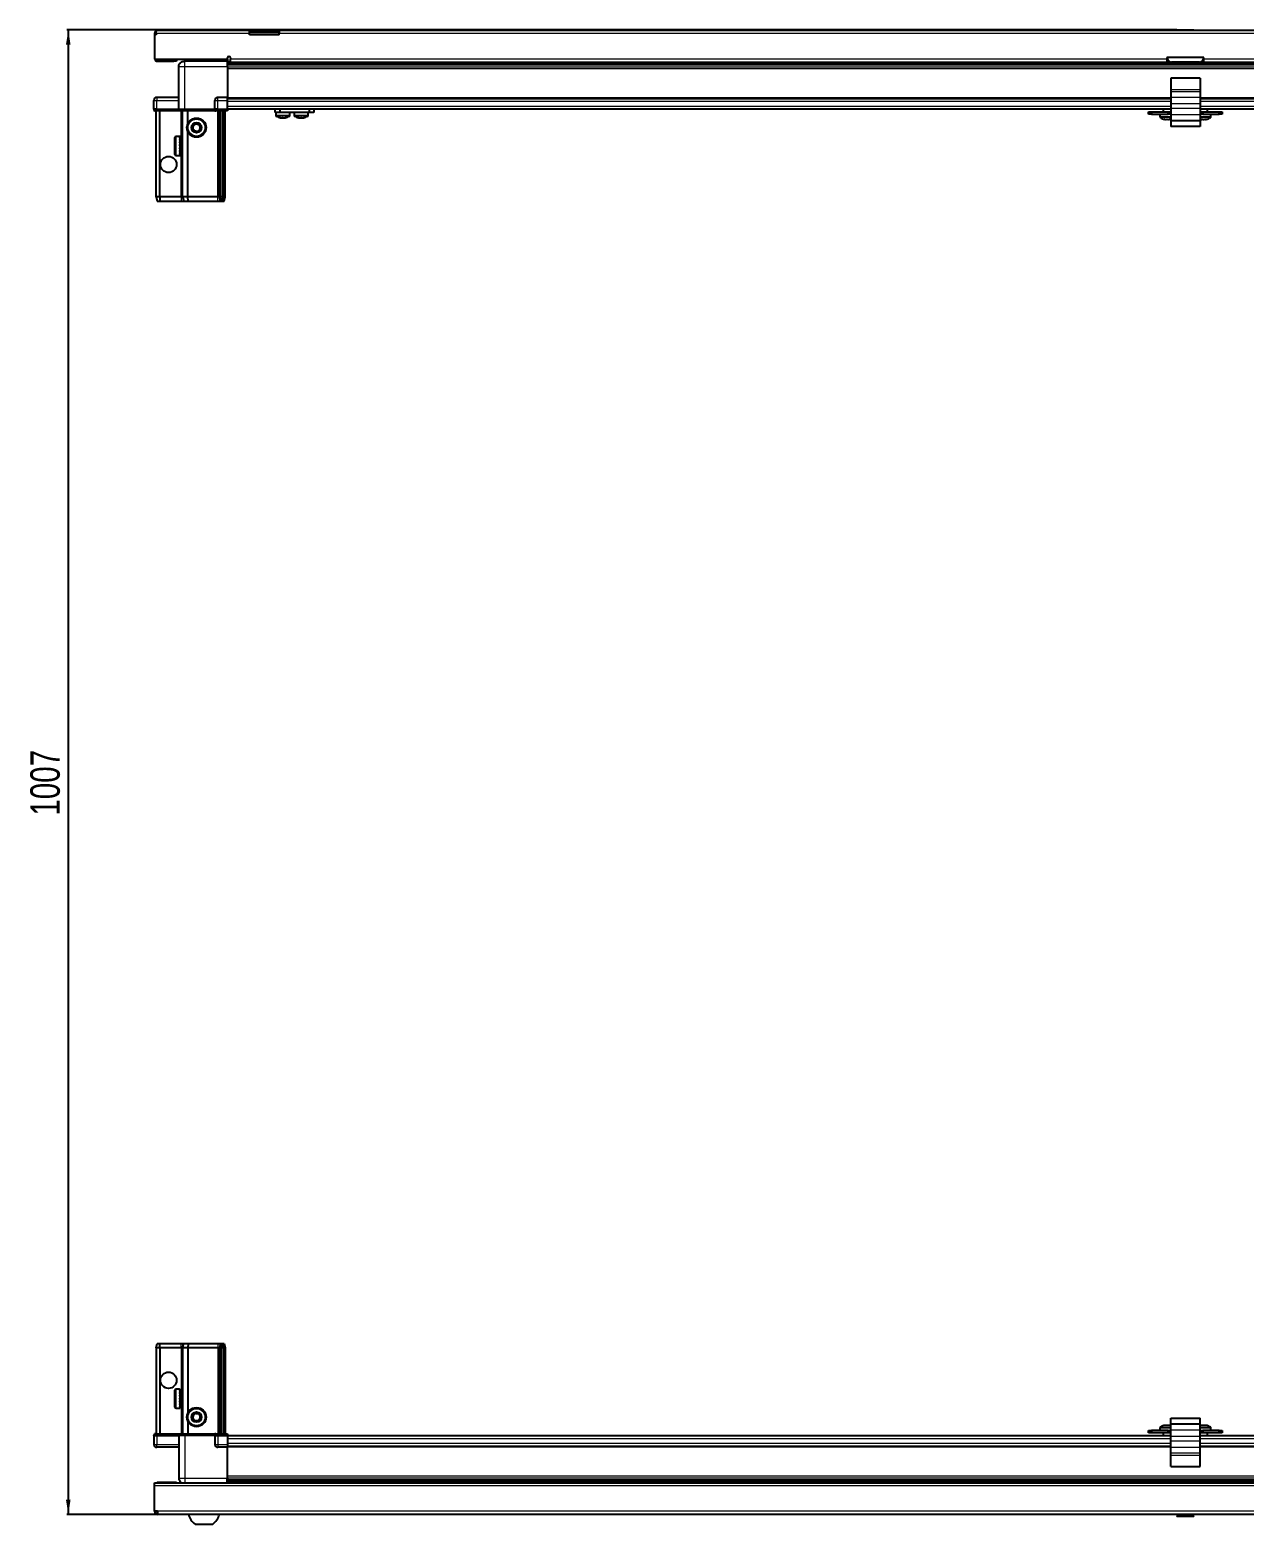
# Model space of a CAD drawing. Header units: millimetres. Extents: x 1256 to 5698, y -166 to 2008.
# Drawn here: x 1328 to 2152, y -166 to 848 of the extents above; entities that cross this region are included whole.
import ezdxf

# ---------------------------------------------------------------- set-up
doc = ezdxf.new("R2010")
doc.units = ezdxf.units.MM
doc.layers.add('FORMAT', color=7, linetype='Continuous')
doc.styles.add('SLDTEXTSTYLE0', font='TXT', dxfattribs={"width": 0.75})
doc.dimstyles.new('SLDDIMSTYLE0', dxfattribs={"dimtxt": 20, "dimasz": 10, "dimexe": 0, "dimexo": 0.0625, "dimgap": 5, "dimtad": 2, "dimdec": 1, "dimrnd": 1e-09, "dimzin": 12, "dimdsep": 46, "dimtxsty": 'SLDTEXTSTYLE0', "dimsah": 1, "dimcen": 0.09, "dimadec": 0, "dimazin": 3, "dimtfac": 1, "dimtofl": 0, "dimtmove": 0, "dimatfit": 3, "dimfxl": 0, "dimfrac": 2, "dimtolj": 1, "dimtzin": 12, "dimarcsym": 0})

# ---------------------------------------------------------------- blocks, each defined once
blk = doc.blocks.new('_D_9')
at = {"layer": 'FORMAT'}
for p, q in [((2106.7, 847.9), (1353.5, 847.9)), ((1354.5, 847.9), (1354.5, -159.1)), ((1415.1, -159.1), (1353.5, -159.1))]:
    blk.add_line(p, q, dxfattribs=at)
for points in [[(1354.5, 847.9), (1352.9, 837.9), (1356, 837.9)], [(1354.5, -159.1), (1356, -149.1), (1352.9, -149.1)]]:
    blk.add_solid(points, dxfattribs=at)
at = {"layer": 'FORMAT', "insert": (1328.7, 314.9), "char_height": 20, "attachment_point": 1, "rotation": 90, "style": 'SLDTEXTSTYLE0'}
blk.add_mtext('1007', dxfattribs=at)

msp = doc.modelspace()

# ---------------------------------------------------------------- linework, layer by layer
at = {"color": 7, "linetype": 'Continuous', "lineweight": 25}
for p, q in [((1413.99, 845.53), (1412.99, 845.53)), ((1412.99, 845.53), (1412.99, 844.63)), ((1412.99, 844.63), (1412.99, 828.13)), ((1413.99, 844.63), (1412.99, 844.63)), ((1413.99, 845.53), (1413.99, 844.63)), ((1414.59, 847.63), (1477.49, 847.63)), ((1477.49, 845.53), (1477.49, 847.63)), ((1477.49, 847.63), (1487.49, 847.63)), ((1487.49, 846.13), (1477.49, 846.13)), ((1477.49, 844.63), (1477.49, 845.53)), ((1497.49, 844.63), (1477.49, 844.63)), ((1487.49, 847.63), (1497.49, 847.63)), ((1497.49, 846.13), (1487.49, 846.13)), ((1497.49, 847.63), (2727.49, 847.63)), ((1497.49, 847.63), (1497.49, 845.53)), ((1497.49, 844.63), (1497.49, 845.53)), ((2106.7, 847.93), (2106.7, 847.63)), ((2106.7, 847.93), (2118.27, 847.93)), ((2118.27, 847.63), (2118.27, 847.93)), ((1412.99, 828.13), (1462.49, 828.13)), ((1415.09, 826.63), (1425.99, 826.63)), ((1427.99, 826.63), (1425.99, 826.63)), ((1427.99, 828.13), (1427.99, 826.63)), ((1429.49, 794.13), (1429.49, 823.13)), ((1433.24, 828.13), (1433.24, 826.63)), ((1462.49, 826.63), (1433.49, 826.63)), ((1459.74, 826.63), (1459.74, 828.13)), ((1462.49, 828.13), (1462.49, 828.98)), ((1462.49, 828.13), (1462.49, 826.63)), ((1462.49, 825.98), (1486.37, 825.98)), ((2762.49, 824.19), (1462.49, 824.19)), ((2762.49, 824.15), (1462.49, 824.15)), ((1462.49, 823.13), (1462.49, 802.13)), ((1464.49, 828.98), (1464.49, 828.23)), ((1464.49, 826.13), (1464.49, 828.23)), ((1464.49, 826.13), (2099.99, 826.13)), ((1480.99, 826.13), (1480.99, 825.98)), ((1481.15, 826.13), (1481.15, 825.98)), ((1481.36, 826.13), (1481.36, 825.98)), ((1481.91, 826.13), (1481.91, 825.98)), ((1482.32, 826.13), (1482.32, 825.98)), ((1483.21, 826.13), (1483.21, 825.98)), ((1483.79, 826.13), (1483.79, 825.98)), ((1484.93, 826.13), (1484.93, 825.98)), ((1485.63, 826.13), (1485.63, 825.98)), ((1486.37, 825.98), (1486.91, 825.98)), ((1486.91, 826.13), (1486.91, 825.98)), ((1486.91, 825.98), (1487.64, 825.98)), ((1486.91, 825.98), (1486.91, 825.98)), ((1487.09, 826.13), (1487.09, 825.98)), ((1487.59, 826.13), (1487.59, 825.98)), ((1487.64, 826.13), (1487.64, 825.98)), ((1487.64, 825.98), (1488.61, 825.98)), ((1487.64, 825.98), (1487.64, 825.98)), ((1488.61, 825.98), (2736.37, 825.98)), ((1488.93, 826.13), (1488.93, 825.98)), ((1488.95, 826.13), (1488.95, 825.98)), ((1489.64, 826.13), (1489.64, 825.98)), ((1490.82, 826.13), (1490.82, 825.98)), ((1491.43, 826.13), (1491.43, 825.98)), ((1492.38, 826.13), (1492.38, 825.98)), ((1492.84, 826.13), (1492.84, 825.98)), ((1493.47, 826.13), (1493.47, 825.98)), ((1493.72, 826.13), (1493.72, 825.98)), ((1493.96, 826.13), (1493.96, 825.98)), ((1493.99, 826.13), (1493.99, 825.98)), ((2124.99, 829.13), (2099.99, 829.13)), ((2099.99, 829.13), (2099.99, 828.23)), ((2099.99, 828.23), (2099.99, 826.13)), ((2121.99, 826.13), (2102.99, 826.13)), ((2124.99, 828.23), (2124.99, 829.13)), ((2124.99, 826.13), (2124.99, 828.23)), ((2124.99, 826.13), (2760.49, 826.13)), ((2122.49, 815.08), (2102.49, 815.08)), ((2102.49, 815.08), (2102.49, 807.35)), ((2122.49, 815.08), (2122.49, 807.35)), ((1429.49, 802.13), (1414.49, 802.13)), ((1462.49, 802.13), (1455.99, 802.13)), ((1462.49, 800.13), (1462.49, 802.13)), ((1462.49, 801.48), (2102.49, 801.48)), ((2102.49, 807.35), (2102.49, 805.91)), ((2102.49, 805.91), (2102.49, 802.14)), ((2102.49, 802.14), (2102.49, 797.82)), ((2122.49, 807.35), (2122.49, 805.91)), ((2122.49, 805.91), (2122.49, 802.14)), ((2122.49, 802.14), (2122.49, 797.82)), ((2122.49, 801.48), (2762.49, 801.48)), ((1412.49, 794.13), (1412.49, 800.13)), ((1412.49, 794.13), (1412.49, 793.8)), ((1414.49, 794.13), (1412.49, 794.13)), ((1412.49, 794.13), (1412.49, 793.8)), ((1412.49, 794.13), (1412.49, 794.13)), ((1412.49, 793.8), (1412.99, 792.93)), ((1412.49, 793.8), (1412.99, 792.93)), ((1412.99, 792.93), (1414.49, 792.93)), ((1413.99, 734.63), (1413.99, 792.93)), ((1414.49, 794.13), (1429.29, 794.13)), ((1429.29, 792.93), (1414.49, 792.93)), ((1416.49, 734.63), (1416.49, 792.93)), ((1429.29, 794.13), (1429.49, 794.13)), ((1429.49, 792.93), (1429.29, 792.93)), ((1429.49, 794.13), (1429.49, 792.93)), ((1429.49, 794.13), (1433.49, 794.13)), ((1433.49, 792.93), (1429.49, 792.93)), ((1431.99, 734.63), (1431.99, 792.93)), ((1433.49, 794.13), (1453.79, 794.13)), ((1453.79, 792.93), (1433.49, 792.93)), ((1435.49, 784.13), (1435.49, 792.93)), ((1453.79, 794.13), (1453.99, 794.13)), ((1453.99, 792.93), (1453.79, 792.93)), ((1453.99, 794.13), (1453.99, 800.13)), ((1453.99, 794.13), (1453.99, 792.93)), ((1455.99, 794.13), (1453.99, 794.13)), ((1453.99, 794.13), (1455.99, 794.13)), ((1453.99, 792.93), (1454.67, 792.93)), ((1462.49, 792.93), (1454.67, 792.93)), ((1455.99, 794.13), (1462.49, 794.13)), ((1455.99, 793.8), (1462.49, 793.8)), ((1456.99, 734.63), (1456.99, 792.93)), ((1457.99, 734.63), (1457.99, 792.93)), ((1459.49, 734.63), (1459.49, 792.93)), ((1460.99, 734.63), (1460.99, 792.93)), ((1462.49, 794.13), (1462.49, 800.13)), ((1462.49, 794.28), (2102.49, 794.28)), ((1462.49, 794.13), (1462.49, 793.8)), ((1462.49, 793.8), (1462.49, 792.93)), ((1494.94, 791.78), (1494.94, 794.28)), ((1497.94, 791.78), (1494.94, 791.78)), ((1495.29, 791.78), (1495.29, 789.87)), ((1497.94, 794.28), (1497.94, 791.78)), ((1518.14, 791.78), (1497.94, 791.78)), ((1504.79, 789.87), (1504.79, 791.78)), ((1507.74, 791.78), (1507.74, 789.87)), ((1507.79, 791.78), (1507.79, 789.87)), ((1517.29, 789.87), (1517.29, 791.78)), ((1518.14, 791.78), (1518.14, 794.28)), ((1521.14, 791.78), (1518.14, 791.78)), ((1521.14, 794.28), (1521.14, 791.78)), ((2087.49, 790.78), (2087.49, 792.28)), ((2087.49, 792.28), (2089.49, 792.28)), ((2089.49, 790.78), (2087.49, 790.78)), ((2089.49, 792.28), (2089.49, 790.78)), ((2089.49, 792.28), (2100.74, 792.28)), ((2089.49, 790.78), (2100.74, 790.78)), ((2095.24, 790.78), (2095.24, 788.87)), ((2097.49, 794.28), (2097.49, 792.28)), ((2100.74, 790.78), (2100.74, 792.28)), ((2100.74, 792.28), (2102.49, 792.28)), ((2102.49, 790.78), (2100.74, 790.78)), ((2102.49, 797.82), (2102.49, 794.59)), ((2102.49, 794.59), (2102.49, 790.26)), ((2122.49, 797.82), (2122.49, 794.59)), ((2122.49, 794.59), (2122.49, 790.26)), ((2122.49, 794.28), (2762.49, 794.28)), ((2122.49, 792.28), (2124.24, 792.28)), ((2124.24, 790.78), (2122.49, 790.78)), ((2124.24, 792.28), (2124.24, 790.78)), ((2124.24, 792.28), (2135.49, 792.28)), ((2124.24, 790.78), (2135.49, 790.78)), ((2127.49, 792.28), (2127.49, 794.28)), ((2129.74, 788.87), (2129.74, 790.78)), ((2135.49, 790.78), (2135.49, 792.28)), ((2135.49, 792.28), (2137.49, 792.28)), ((2137.49, 790.78), (2135.49, 790.78)), ((2137.49, 792.28), (2137.49, 790.78)), ((2102.49, 790.26), (2102.49, 786.28)), ((2122.49, 786.28), (2102.49, 786.28)), ((2102.49, 786.28), (2102.49, 782.28)), ((2122.49, 782.28), (2102.49, 782.28)), ((2122.49, 790.26), (2122.49, 786.28)), ((2122.49, 787.48), (2122.74, 787.4)), ((2122.49, 786.28), (2122.49, 782.28)), ((1426.79, 763.43), (1426.79, 774.83)), ((1430.49, 775.63), (1427.59, 775.63)), ((1429.99, 775.54), (1430.49, 775.54)), ((1429.99, 775.54), (1429.99, 775.37)), ((1429.99, 775.37), (1430.49, 775.37)), ((1429.99, 774.88), (1430.49, 774.88)), ((1429.99, 774.88), (1429.99, 774.5)), ((1429.99, 774.5), (1430.49, 774.5)), ((1429.99, 773.67), (1430.49, 773.67)), ((1429.99, 773.67), (1429.99, 773.11)), ((1429.99, 773.11), (1430.49, 773.11)), ((1429.99, 772.01), (1430.49, 772.01)), ((1429.99, 772.01), (1429.99, 771.33)), ((1429.99, 771.33), (1430.49, 771.33)), ((1430.49, 775.54), (1430.49, 775.63)), ((1430.49, 775.37), (1430.49, 775.54)), ((1430.49, 774.88), (1430.49, 775.37)), ((1430.49, 774.5), (1430.49, 774.88)), ((1430.49, 773.67), (1430.49, 774.5)), ((1430.49, 773.11), (1430.49, 773.67)), ((1430.59, 773.53), (1430.49, 773.53)), ((1430.49, 772.01), (1430.49, 773.11)), ((1430.49, 771.33), (1430.49, 772.01)), ((1430.49, 770.07), (1430.49, 771.33)), ((1430.59, 772.02), (1430.59, 773.53)), ((1430.59, 764.73), (1430.59, 772.02)), ((1431.47, 772.44), (1430.99, 773.13)), ((1430.99, 765.13), (1430.99, 773.13)), ((1431.96, 773.13), (1431.47, 772.44)), ((1431.47, 765.82), (1431.47, 772.44)), ((1431.99, 773.13), (1431.96, 773.13)), ((1431.96, 765.13), (1431.96, 773.13)), ((1435.49, 734.63), (1435.49, 779.13)), ((1427.59, 762.63), (1430.49, 762.63)), ((1429.99, 770.07), (1430.49, 770.07)), ((1429.99, 770.07), (1429.99, 769.33)), ((1429.99, 769.76), (1430.49, 769.76)), ((1429.99, 769.33), (1430.49, 769.33)), ((1429.99, 768.03), (1430.49, 768.03)), ((1429.99, 768.03), (1429.99, 767.31)), ((1429.99, 767.9), (1430.49, 767.9)), ((1429.99, 767.31), (1430.49, 767.31)), ((1429.99, 766.11), (1430.49, 766.11)), ((1429.99, 766.11), (1429.99, 765.47)), ((1429.99, 765.47), (1430.49, 765.47)), ((1429.99, 764.48), (1430.49, 764.48)), ((1429.99, 764.48), (1429.99, 763.99)), ((1429.99, 763.99), (1430.49, 763.99)), ((1429.99, 763.3), (1430.49, 763.3)), ((1429.99, 763.3), (1429.99, 763.01)), ((1429.99, 763.01), (1430.49, 763.01)), ((1429.99, 762.7), (1430.49, 762.7)), ((1429.99, 762.7), (1429.99, 762.63)), ((1429.99, 762.63), (1430.49, 762.63)), ((1430.49, 769.76), (1430.49, 770.07)), ((1430.49, 768.03), (1430.49, 769.33)), ((1430.49, 767.31), (1430.49, 767.9)), ((1430.49, 766.11), (1430.49, 767.31)), ((1430.49, 765.47), (1430.49, 766.11)), ((1430.49, 764.48), (1430.49, 765.47)), ((1430.49, 764.73), (1430.59, 764.73)), ((1430.49, 763.99), (1430.49, 764.48)), ((1430.49, 763.3), (1430.49, 763.99)), ((1430.49, 763.01), (1430.49, 763.3)), ((1430.49, 762.7), (1430.49, 763.01)), ((1430.49, 762.63), (1430.49, 762.7)), ((1430.49, 762.63), (1430.49, 762.63)), ((1430.99, 765.13), (1431.47, 765.82)), ((1431.47, 765.82), (1431.96, 765.13)), ((1431.96, 765.13), (1431.99, 765.13)), ((1416.49, 734.63), (1413.99, 734.63)), ((1413.99, 734.63), (1414.79, 731.63)), ((1414.79, 731.63), (1416.64, 731.63)), ((1430.99, 734.63), (1416.49, 734.63)), ((1416.49, 734.63), (1416.64, 731.63)), ((1416.64, 731.63), (1430.99, 731.63)), ((1431.99, 734.63), (1430.99, 734.63)), ((1430.99, 731.63), (1432.79, 731.63)), ((1435.49, 734.63), (1431.99, 734.63)), ((1431.99, 734.63), (1432.79, 731.63)), ((1432.79, 731.63), (1435.82, 731.63)), ((1455.99, 734.63), (1435.49, 734.63)), ((1435.82, 731.63), (1435.49, 734.63)), ((1435.82, 731.63), (1455.99, 731.63)), ((1456.99, 734.63), (1455.99, 734.63)), ((1455.99, 731.63), (1457.79, 731.63)), ((1457.99, 734.63), (1456.99, 734.63)), ((1457.79, 731.63), (1456.99, 734.63)), ((1457.79, 731.63), (1458.53, 731.63)), ((1459.49, 734.63), (1457.99, 734.63)), ((1458.53, 731.63), (1457.99, 734.63)), ((1458.53, 731.63), (1459.03, 731.63)), ((1459.03, 731.63), (1459.49, 734.63)), ((1459.03, 731.63), (1460.18, 731.63)), ((1460.99, 734.63), (1459.49, 734.63)), ((1460.18, 731.63), (1460.99, 734.63)), ((1413.99, -46.07), (1414.79, -43.07)), ((1413.99, -46.07), (1413.99, -104.37)), ((1416.49, -46.07), (1413.99, -46.07)), ((1414.79, -43.07), (1416.64, -43.07)), ((1416.49, -46.07), (1416.64, -43.07)), ((1430.99, -46.07), (1416.49, -46.07)), ((1416.49, -46.07), (1416.49, -104.37)), ((1416.64, -43.07), (1430.99, -43.07)), ((1430.99, -43.07), (1432.79, -43.07)), ((1431.99, -46.07), (1430.99, -46.07)), ((1431.99, -46.07), (1432.79, -43.07)), ((1435.49, -46.07), (1431.99, -46.07)), ((1431.99, -46.07), (1431.99, -104.37)), ((1432.79, -43.07), (1435.82, -43.07)), ((1435.82, -43.07), (1435.49, -46.07)), ((1435.49, -46.07), (1435.49, -90.57)), ((1455.99, -46.07), (1435.49, -46.07)), ((1435.82, -43.07), (1455.99, -43.07)), ((1455.99, -43.07), (1457.79, -43.07)), ((1456.99, -46.07), (1455.99, -46.07)), ((1457.79, -43.07), (1456.99, -46.07)), ((1456.99, -46.07), (1456.99, -104.37)), ((1457.99, -46.07), (1456.99, -46.07)), ((1457.79, -43.07), (1458.53, -43.07)), ((1458.53, -43.07), (1457.99, -46.07)), ((1457.99, -46.07), (1457.99, -104.37)), ((1459.49, -46.07), (1457.99, -46.07)), ((1458.53, -43.07), (1459.03, -43.07)), ((1459.03, -43.07), (1460.18, -43.07)), ((1459.03, -43.07), (1459.49, -46.07)), ((1459.49, -46.07), (1459.49, -104.37)), ((1460.99, -46.07), (1459.49, -46.07)), ((1460.18, -43.07), (1460.99, -46.07)), ((1460.99, -46.07), (1460.99, -104.37)), ((1426.79, -86.27), (1426.79, -74.87)), ((1429.99, -74.07), (1427.59, -74.07)), ((1429.99, -74.07), (1429.99, -74.08)), ((1429.99, -74.08), (1430.49, -74.08)), ((1429.99, -74.26), (1430.49, -74.26)), ((1429.99, -74.26), (1429.99, -74.48)), ((1429.99, -74.48), (1430.49, -74.48)), ((1429.99, -75.06), (1430.49, -75.06)), ((1429.99, -75.06), (1429.99, -75.48)), ((1429.99, -75.48), (1430.49, -75.48)), ((1429.99, -76.39), (1430.49, -76.39)), ((1429.99, -76.39), (1429.99, -76.98)), ((1429.99, -76.98), (1430.49, -76.98)), ((1429.99, -78.13), (1430.49, -78.13)), ((1429.99, -78.13), (1429.99, -78.83)), ((1429.99, -78.83), (1430.49, -78.83)), ((1429.99, -80.12), (1430.49, -80.12)), ((1429.99, -80.12), (1429.99, -80.85)), ((1429.99, -80.26), (1430.49, -80.26)), ((1429.99, -80.76), (1430.49, -80.76)), ((1429.99, -80.85), (1430.49, -80.85)), ((1430.49, -74.26), (1430.49, -74.08)), ((1430.49, -74.48), (1430.49, -74.26)), ((1430.49, -75.06), (1430.49, -74.48)), ((1430.49, -75.48), (1430.49, -75.06)), ((1430.49, -76.39), (1430.49, -75.48)), ((1430.59, -76.17), (1430.49, -76.17)), ((1430.49, -76.98), (1430.49, -76.39)), ((1430.49, -78.13), (1430.49, -76.98)), ((1430.49, -78.83), (1430.49, -78.13)), ((1430.49, -80.12), (1430.49, -78.83)), ((1430.49, -80.26), (1430.49, -80.12)), ((1430.49, -80.85), (1430.49, -80.76)), ((1430.49, -82.14), (1430.49, -80.85)), ((1430.59, -84.97), (1430.59, -76.17)), ((1431.47, -77.26), (1430.99, -76.57)), ((1430.99, -84.57), (1430.99, -76.57)), ((1431.96, -76.57), (1431.47, -77.26)), ((1431.47, -83.88), (1431.47, -77.26)), ((1431.99, -76.57), (1431.96, -76.57)), ((1431.96, -84.57), (1431.96, -76.57)), ((1427.59, -87.07), (1429.99, -87.07)), ((1429.99, -82.14), (1430.49, -82.14)), ((1429.99, -82.14), (1429.99, -82.85)), ((1429.99, -82.85), (1430.49, -82.85)), ((1429.99, -84.01), (1430.49, -84.01)), ((1429.99, -84.01), (1429.99, -84.62)), ((1429.99, -84.62), (1430.49, -84.62)), ((1429.99, -85.55), (1430.49, -85.55)), ((1429.99, -85.55), (1429.99, -85.99)), ((1429.99, -85.99), (1430.49, -85.99)), ((1429.99, -86.6), (1430.49, -86.6)), ((1429.99, -86.6), (1429.99, -86.83)), ((1429.99, -86.83), (1430.49, -86.83)), ((1429.99, -87.05), (1430.49, -87.05)), ((1429.99, -87.05), (1429.99, -87.07)), ((1429.99, -87.06), (1430.49, -87.06)), ((1430.49, -82.85), (1430.49, -82.14)), ((1430.49, -84.01), (1430.49, -82.85)), ((1430.49, -84.62), (1430.49, -84.01)), ((1430.49, -85.55), (1430.49, -84.62)), ((1430.49, -84.97), (1430.59, -84.97)), ((1430.49, -85.99), (1430.49, -85.55)), ((1430.49, -86.6), (1430.49, -85.99)), ((1430.49, -86.83), (1430.49, -86.6)), ((1430.49, -87.05), (1430.49, -86.83)), ((1430.49, -87.06), (1430.49, -87.05)), ((1430.99, -84.57), (1431.47, -83.88)), ((1431.47, -83.88), (1431.96, -84.57)), ((1431.96, -84.57), (1431.99, -84.57)), ((1435.49, -95.57), (1435.49, -104.37)), ((2095.24, -100.31), (2095.24, -102.22)), ((2101.16, -98.73), (2101.16, -98.74)), ((2102.49, -93.72), (2122.49, -93.72)), ((2102.49, -97.72), (2102.49, -93.72)), ((2102.49, -97.72), (2122.49, -97.72)), ((2102.49, -101.7), (2102.49, -97.72)), ((2122.49, -97.72), (2122.49, -93.72)), ((2122.49, -101.7), (2122.49, -97.72)), ((2126.16, -98.73), (2126.16, -98.74)), ((2129.74, -102.22), (2129.74, -100.31)), ((1412.99, -104.37), (1412.49, -105.24)), ((1412.49, -105.57), (1412.49, -105.24)), ((1412.49, -105.57), (1414.49, -105.57)), ((1412.49, -105.57), (1412.49, -111.57)), ((1414.49, -104.37), (1412.99, -104.37)), ((1414.49, -104.37), (1429.29, -104.37)), ((1429.29, -105.57), (1414.49, -105.57)), ((1414.49, -105.57), (1429.29, -105.57)), ((1429.29, -104.37), (1429.49, -104.37)), ((1429.49, -105.57), (1429.29, -105.57)), ((1429.49, -105.57), (1429.49, -104.37)), ((1429.49, -104.37), (1433.49, -104.37)), ((1433.49, -105.57), (1429.49, -105.57)), ((1429.49, -105.57), (1429.49, -134.57)), ((1433.49, -104.37), (1453.79, -104.37)), ((1453.79, -105.57), (1433.49, -105.57)), ((1453.79, -104.37), (1453.99, -104.37)), ((1453.99, -105.57), (1453.79, -105.57)), ((1453.99, -105.57), (1453.99, -104.37)), ((1454.67, -104.37), (1453.99, -104.37)), ((1453.99, -105.57), (1455.99, -105.57)), ((1453.99, -105.57), (1453.99, -111.57)), ((1454.67, -104.37), (1462.49, -104.37)), ((1462.49, -105.24), (1455.99, -105.24)), ((1462.49, -105.57), (1455.99, -105.57)), ((1455.99, -105.57), (1462.49, -105.57)), ((1462.49, -104.37), (1462.49, -105.24)), ((1462.49, -105.24), (1462.49, -105.24)), ((1462.49, -105.57), (1462.49, -105.24)), ((1462.49, -105.57), (1462.49, -105.57)), ((1462.49, -105.57), (1462.49, -111.57)), ((2102.49, -105.72), (1462.49, -105.72)), ((2087.49, -103.72), (2087.49, -102.22)), ((2087.49, -102.22), (2089.49, -102.22)), ((2089.49, -103.72), (2087.49, -103.72)), ((2089.49, -102.22), (2089.49, -103.72)), ((2100.74, -102.22), (2089.49, -102.22)), ((2100.74, -103.72), (2089.49, -103.72)), ((2097.49, -103.72), (2097.49, -105.72)), ((2100.74, -103.72), (2100.74, -102.22)), ((2100.74, -102.22), (2102.49, -102.22)), ((2102.49, -103.72), (2100.74, -103.72)), ((2102.49, -106.03), (2102.49, -101.7)), ((2102.49, -109.25), (2102.49, -106.03)), ((2102.49, -113.58), (2102.49, -109.25)), ((2122.49, -106.03), (2122.49, -101.7)), ((2122.49, -102.22), (2124.24, -102.22)), ((2124.24, -103.72), (2122.49, -103.72)), ((2762.49, -105.72), (2122.49, -105.72)), ((2122.49, -109.25), (2122.49, -106.03)), ((2122.49, -113.58), (2122.49, -109.25)), ((2124.24, -102.22), (2124.24, -103.72)), ((2135.49, -102.22), (2124.24, -102.22)), ((2135.49, -103.72), (2124.24, -103.72)), ((2127.49, -105.72), (2127.49, -103.72)), ((2135.49, -103.72), (2135.49, -102.22)), ((2135.49, -102.22), (2137.49, -102.22)), ((2137.49, -103.72), (2135.49, -103.72)), ((2137.49, -102.22), (2137.49, -103.72)), ((1429.49, -113.57), (1414.49, -113.57)), ((1462.49, -113.57), (1455.99, -113.57)), ((1462.49, -111.57), (1462.49, -113.57)), ((2102.49, -112.92), (1462.49, -112.92)), ((1462.49, -134.57), (1462.49, -113.57)), ((2102.49, -117.35), (2102.49, -113.58)), ((2102.49, -118.79), (2102.49, -117.35)), ((2102.49, -126.52), (2102.49, -118.79)), ((2762.49, -112.92), (2122.49, -112.92)), ((2122.49, -117.35), (2122.49, -113.58)), ((2122.49, -118.79), (2122.49, -117.35)), ((2122.49, -126.52), (2122.49, -118.79)), ((2102.49, -126.52), (2122.49, -126.52)), ((1412.99, -139.67), (1412.99, -137.57)), ((1412.99, -137.57), (2811.99, -137.57)), ((1412.99, -156.97), (1412.99, -139.67)), ((1427.99, -137.47), (1415.09, -137.47)), ((1427.99, -137.47), (1427.99, -137.57)), ((1462.34, -137.57), (1462.34, -134.57)), ((1462.49, -135.59), (2762.49, -135.59)), ((1462.49, -135.63), (2762.49, -135.63)), ((1486.37, -137.42), (1462.49, -137.42)), ((1480.99, -137.57), (1480.99, -137.42)), ((1481.03, -137.57), (1481.03, -137.42)), ((1481.3, -137.57), (1481.3, -137.42)), ((1481.56, -137.57), (1481.56, -137.42)), ((1482.21, -137.57), (1482.21, -137.42)), ((1482.67, -137.57), (1482.67, -137.42)), ((1483.64, -137.57), (1483.64, -137.42)), ((1484.26, -137.57), (1484.26, -137.42)), ((1485.45, -137.57), (1485.45, -137.42)), ((1486.11, -137.57), (1486.11, -137.42)), ((1486.16, -137.57), (1486.16, -137.42)), ((1487.45, -137.42), (1486.37, -137.42)), ((1488.19, -137.42), (1487.45, -137.42)), ((1487.45, -137.57), (1487.45, -137.42)), ((1487.45, -137.42), (1487.45, -137.42)), ((1487.47, -137.57), (1487.47, -137.42)), ((1487.96, -137.57), (1487.96, -137.42)), ((1488.19, -137.57), (1488.19, -137.42)), ((1488.61, -137.42), (1488.19, -137.42)), ((1488.19, -137.42), (1488.19, -137.42)), ((2736.37, -137.42), (1488.61, -137.42)), ((1489.46, -137.57), (1489.46, -137.42)), ((1490.15, -137.57), (1490.15, -137.42)), ((1491.28, -137.57), (1491.28, -137.42)), ((1491.86, -137.57), (1491.86, -137.42)), ((1492.73, -137.57), (1492.73, -137.42)), ((1493.13, -137.57), (1493.13, -137.42)), ((1493.66, -137.57), (1493.66, -137.42)), ((1493.85, -137.57), (1493.85, -137.42)), ((1493.99, -137.57), (1493.99, -137.42)), ((1415.09, -156.97), (1412.99, -156.97)), ((1415.09, -156.97), (1415.09, -159.07)), ((2809.89, -159.07), (1415.09, -159.07)), ((2107.69, -159.07), (2106.7, -160.05)), ((2106.7, -160.05), (2106.7, -160.57)), ((2118.27, -160.05), (2106.7, -160.05)), ((2118.27, -160.57), (2106.7, -160.57)), ((2118.27, -160.05), (2117.29, -159.07)), ((2118.27, -160.57), (2118.27, -160.05)), ((1440.49, -165.67), (1452.49, -165.67))]:
    msp.add_line(p, q, dxfattribs=at)
at = {"color": 8, "linetype": 'Continuous', "lineweight": 18}
for p, q in [((1477.49, 845.53), (1413.99, 845.53)), ((1487.49, 846.13), (1487.49, 847.63)), ((2727.49, 845.53), (1497.49, 845.53)), ((1415.09, 828.13), (1415.09, 826.63)), ((1425.99, 826.63), (1425.99, 828.13)), ((1433.49, 823.13), (1462.49, 823.13)), ((1433.49, 794.13), (1433.49, 823.13)), ((1462.49, 826.63), (1464.49, 826.63)), ((2762.49, 825.4), (1462.49, 825.4)), ((1462.49, 822.95), (2762.49, 822.95)), ((2762.49, 821.53), (1462.49, 821.53)), ((1464.49, 828.23), (2099.99, 828.23)), ((2099.99, 826.63), (2101.33, 826.63)), ((2123.65, 826.63), (2124.99, 826.63)), ((2124.99, 828.23), (2760.49, 828.23)), ((1414.49, 802.13), (1414.49, 800.13)), ((1455.99, 800.13), (1455.99, 802.13)), ((1462.49, 802.13), (2102.49, 802.13)), ((2122.49, 807.35), (2102.49, 807.35)), ((2122.49, 805.91), (2102.49, 805.91)), ((2122.49, 802.14), (2102.49, 802.14)), ((2122.49, 802.13), (2762.49, 802.13)), ((1412.49, 800.13), (1414.49, 800.13)), ((1414.49, 800.13), (1429.49, 800.13)), ((1414.49, 794.13), (1414.49, 800.13)), ((1414.49, 794.13), (1414.49, 792.93)), ((1429.29, 792.93), (1429.29, 794.13)), ((1430.99, 773.13), (1430.99, 792.93)), ((1433.49, 794.13), (1433.49, 792.93)), ((1453.79, 792.93), (1453.79, 794.13)), ((1453.99, 800.13), (1455.99, 800.13)), ((1455.99, 800.13), (1462.49, 800.13)), ((1455.99, 794.13), (1455.99, 800.13)), ((1455.99, 794.13), (1455.99, 793.8)), ((1455.99, 734.63), (1455.99, 792.93)), ((1462.49, 799.48), (2102.49, 799.48)), ((1462.49, 796.28), (2102.49, 796.28)), ((2122.49, 797.82), (2102.49, 797.82)), ((2122.49, 794.59), (2102.49, 794.59)), ((2122.49, 799.48), (2762.49, 799.48)), ((2122.49, 796.28), (2762.49, 796.28)), ((1504.79, 789.87), (1495.29, 789.87)), ((1504.59, 789.51), (1495.48, 789.51)), ((1507.79, 789.87), (1507.74, 789.87)), ((1517.29, 789.87), (1507.79, 789.87)), ((1507.98, 789.51), (1507.93, 789.51)), ((1517.09, 789.51), (1507.98, 789.51)), ((2102.49, 788.87), (2095.24, 788.87)), ((2102.49, 788.51), (2095.43, 788.51)), ((2122.49, 790.26), (2102.49, 790.26)), ((2129.74, 788.87), (2122.49, 788.87)), ((2129.54, 788.51), (2122.49, 788.51)), ((1427.59, 762.63), (1427.59, 775.63)), ((1430.99, 734.63), (1430.99, 765.13)), ((1430.99, 734.63), (1430.99, 731.63)), ((1455.99, 731.63), (1455.99, 734.63)), ((1430.99, -46.07), (1430.99, -43.07)), ((1430.99, -46.07), (1430.99, -76.57)), ((1455.99, -43.07), (1455.99, -46.07)), ((1455.99, -46.07), (1455.99, -104.37)), ((1427.59, -87.07), (1427.59, -74.07)), ((1430.99, -84.57), (1430.99, -104.37)), ((2095.24, -100.31), (2099.99, -100.31)), ((2095.43, -99.94), (2099.99, -99.94)), ((2099.99, -99.94), (2102.49, -99.94)), ((2099.99, -100.31), (2102.49, -100.31)), ((2122.49, -99.94), (2124.99, -99.94)), ((2122.49, -100.31), (2124.99, -100.31)), ((2124.99, -99.94), (2129.54, -99.94)), ((2124.99, -100.31), (2129.74, -100.31)), ((1414.49, -105.57), (1414.49, -104.37)), ((1414.49, -105.57), (1414.49, -111.57)), ((1429.29, -105.57), (1429.29, -104.37)), ((1433.49, -105.57), (1433.49, -104.37)), ((1433.49, -105.57), (1433.49, -134.57)), ((1453.79, -105.57), (1453.79, -104.37)), ((1455.99, -105.57), (1455.99, -105.24)), ((1455.99, -105.57), (1455.99, -111.57)), ((1462.49, -105.57), (1462.49, -105.24)), ((2102.49, -107.72), (1462.49, -107.72)), ((2102.49, -110.92), (1462.49, -110.92)), ((2102.49, -101.7), (2122.49, -101.7)), ((2102.49, -106.03), (2122.49, -106.03)), ((2102.49, -109.25), (2122.49, -109.25)), ((2762.49, -107.72), (2122.49, -107.72)), ((2762.49, -110.92), (2122.49, -110.92)), ((1412.49, -111.57), (1414.49, -111.57)), ((1414.49, -111.57), (1429.49, -111.57)), ((1414.49, -113.57), (1414.49, -111.57)), ((1453.99, -111.57), (1455.99, -111.57)), ((1455.99, -111.57), (1462.49, -111.57)), ((1455.99, -111.57), (1455.99, -113.57)), ((2102.49, -113.57), (1462.49, -113.57)), ((2102.49, -113.58), (2122.49, -113.58)), ((2102.49, -117.35), (2122.49, -117.35)), ((2102.49, -118.79), (2122.49, -118.79)), ((2762.49, -113.57), (2122.49, -113.57)), ((2811.99, -139.67), (1412.99, -139.67)), ((1415.09, -137.57), (1415.09, -137.47)), ((1433.49, -134.57), (1462.49, -134.57)), ((1462.49, -132.97), (2762.49, -132.97)), ((2762.49, -134.39), (1462.49, -134.39)), ((1462.49, -136.83), (2762.49, -136.83)), ((2809.89, -156.97), (1415.09, -156.97))]:
    msp.add_line(p, q, dxfattribs=at)
at = {"color": 7, "linetype": 'Continuous', "lineweight": 25, "flags": 128}
for points in [[(2102.49, -98.92), (2102.48, -98.92), (2102.17, -98.82)], [(2122.84, -98.81), (2122.52, -98.91), (2122.49, -98.92)], [(1415.09, -137.47), (1414.68, -137.51), (1414.45, -137.57)]]:
    msp.add_lwpolyline(points, dxfattribs=at)
at = {"color": 7, "linetype": 'Continuous', "lineweight": 25}
for centre, radius in [((1441.49, 781.63), 6.5), ((1441.49, 781.63), 3.46), ((1422.49, 756.63), 5.5), ((1422.49, -68.07), 5.5), ((1441.49, -93.07), 6.5), ((1441.49, -93.07), 3.46)]:
    msp.add_circle(centre, radius, dxfattribs=at)
at = {"color": 8, "linetype": 'Continuous', "lineweight": 18}
for centre in [(1441.49, 781.63), (1441.49, -93.07)]:
    msp.add_circle(centre, 5.7, dxfattribs=at)
at = {"color": 7, "linetype": 'Continuous', "lineweight": 25}
for centre, radius, start, end in [((1415.09, 828.73), 2.1, 196.60155, 270), ((1463.49, 828.98), 1, 0, 180), ((2102.99, 829.13), 3, 180, 270), ((2121.99, 829.13), 3, 270, 360), ((1414.49, 800.13), 2, 90, 180), ((1455.99, 800.13), 2, 90, 180), ((1441.49, 781.63), 2.5, 134.92207, 194.92207), ((1441.49, 781.63), 2.5, 194.92207, 254.92207), ((1441.49, 781.63), 2.5, 74.92207, 134.92207), ((1441.49, 781.63), 2.5, 14.92207, 74.92207), ((1441.49, 781.63), 2.5, 314.92207, 14.92207), ((1495.74, 789.87), 0.45, 180, 235.28209), ((1500.04, 796.08), 8, 235.28209, 258.9392), ((1500.04, 796.08), 8, 281.00757, 304.71791), ((1504.34, 789.87), 0.45, 304.71791, 0), ((1508.19, 789.87), 0.45, 180, 235.28209), ((1508.24, 789.87), 0.45, 180, 235.28209), ((1512.49, 796.08), 8, 235.28209, 256.54113), ((1512.54, 796.08), 8, 235.28209, 259.06255), ((1512.54, 796.08), 8, 280.87532, 304.71791), ((1516.84, 789.87), 0.45, 304.71791, 0), ((2095.69, 788.87), 0.45, 180, 235.28209), ((2099.99, 795.08), 8, 235.28209, 259.10263), ((2099.99, 795.08), 8, 280.79755, 288.20996), ((2124.99, 795.08), 8, 286.33055, 304.71791), ((2129.29, 788.87), 0.45, 304.71791, 0), ((1427.59, 774.83), 0.8, 90, 180), ((1430.99, 773.53), 0.4, 180, 270), ((1441.49, 781.63), 2.5, 254.92207, 314.92207), ((1427.59, 763.43), 0.8, 180, 270), ((1430.99, 764.73), 0.4, 90, 180), ((1427.59, -74.87), 0.8, 90, 180), ((1430.99, -76.17), 0.4, 180, 270), ((1427.59, -86.27), 0.8, 180, 270), ((1430.99, -84.97), 0.4, 90, 180), ((1441.49, -93.07), 2.5, 87.37605, 147.37605), ((1441.49, -93.07), 2.5, 27.37605, 87.37605), ((1441.49, -93.07), 2.5, 147.37605, 207.37605), ((1441.49, -93.07), 2.5, 207.37605, 267.37605), ((1441.49, -93.07), 2.5, 267.37605, 327.37605), ((1441.49, -93.07), 2.5, 327.37605, 27.37605), ((2095.69, -100.31), 0.45, 124.71791, 180), ((2099.99, -106.52), 8, 105.59831, 124.71791), ((2124.99, -106.52), 8, 55.28209, 74.20809), ((2129.29, -100.31), 0.45, 0, 55.28209), ((1414.49, -111.57), 2, 180, 270), ((1455.99, -111.57), 2, 180, 270), ((1415.09, -156.97), 2.1, 180, 270), ((1415.09, -156.97), 0.6, 180, 270), ((1447.51, -156.05), 11.91, 194.70035, 233.8734), ((1445.46, -156.05), 11.91, 306.1266, 345.29965)]:
    msp.add_arc(centre, radius, start, end, dxfattribs=at)
for centre, start_param, end_param in [((1455.99, 790.33), 0, 0.7227342), ((1455.99, -101.77), 2.4188584, 3.1415927)]:
    msp.add_ellipse(centre, major_axis=(0, 3.46), ratio=0.5773503, start_param=start_param, end_param=end_param, dxfattribs=at)
for points, knots in [([(1414.59, 847.54), (1414.51, 847.53), (1414.19, 847.48), (1413.7, 847.15), (1413.23, 846.6), (1413.02, 846.02), (1413, 845.66), (1412.99, 845.53)], [0, 0, 0, 0, 0.08926243, 0.34750854, 0.60575149, 0.86399435, 1, 1, 1, 1]), ([(1413.99, 845.53), (1414.03, 845.78), (1414.12, 846.28), (1414.26, 846.92), (1414.39, 847.38), (1414.5, 847.6), (1414.57, 847.62), (1414.59, 847.63)], [0, 0, 0, 0, 0.23025534, 0.4485219, 0.6667858, 0.88504963, 1, 1, 1, 1]), ([(1429.49, 823.13), (1429.54, 823.57), (1429.61, 824.25), (1430.04, 825.06), (1430.5, 825.62), (1431.06, 826.08), (1431.87, 826.51), (1432.55, 826.58), (1432.99, 826.63)], [0, 0, 0, 0, 0.2394568, 0.3683607, 0.5, 0.6316393, 0.7605432, 1, 1, 1, 1]), ([(1433.49, 826.63), (1433.42, 826.63), (1433.29, 826.63), (1433.13, 826.63), (1433.01, 826.63), (1433, 826.63), (1432.99, 826.63)], [0, 0, 0, 0, 0.2493943, 0.5003335, 0.7501667, 1, 1, 1, 1]), ([(1462.49, 823.13), (1462.49, 823.52), (1462.49, 824.31), (1462.49, 825.36), (1462.49, 826.15), (1462.49, 826.57), (1462.49, 826.61), (1462.49, 826.63)], [0, 0, 0, 0, 0.2146939, 0.4293877, 0.6440816, 0.8587754, 1, 1, 1, 1]), ([(1438.7, 782.38), (1439.07, 782.75), (1439.75, 783.43), (1440.43, 784.1), (1440.75, 784.42)], [0, 0, 0, 0, 0.5346859, 1, 1, 1, 1]), ([(1439.44, 779.59), (1439.36, 779.93), (1439.14, 780.72), (1438.89, 781.68), (1438.73, 782.26), (1438.7, 782.38)], [0, 0, 0, 0, 0.3629006, 0.8668753, 1, 1, 1, 1]), ([(1440.75, 784.42), (1441.24, 784.29), (1442.17, 784.04), (1443.1, 783.79), (1443.53, 783.67)], [0, 0, 0, 0, 0.5346859, 1, 1, 1, 1]), ([(1444.28, 780.88), (1443.91, 780.52), (1443.23, 779.83), (1442.55, 779.16), (1442.23, 778.84)], [0, 0, 0, 0, 0.5346859, 1, 1, 1, 1]), ([(1443.53, 783.67), (1443.56, 783.55), (1443.72, 782.97), (1443.98, 782.01), (1444.19, 781.21), (1444.28, 780.88)], [0, 0, 0, 0, 0.1331247, 0.6370994, 1, 1, 1, 1]), ([(1498.54, 788.23), (1498.54, 788.23), (1498.54, 788.22), (1498.4, 788.25), (1498.22, 788.31), (1498.07, 788.36), (1498, 788.39), (1497.99, 788.4), (1497.99, 788.4), (1498, 788.4), (1498.02, 788.4), (1498.09, 788.39), (1498.38, 788.32), (1498.76, 788.25), (1499.17, 788.22), (1499.45, 788.24), (1499.6, 788.31), (1499.71, 788.38), (1499.78, 788.4), (1499.8, 788.4), (1499.83, 788.4), (1499.85, 788.4), (1499.89, 788.4), (1499.99, 788.36), (1500.15, 788.3), (1500.37, 788.24), (1500.67, 788.22), (1501.01, 788.24), (1501.32, 788.29), (1501.56, 788.34), (1501.68, 788.37), (1501.76, 788.38), (1501.81, 788.4), (1501.85, 788.4), (1501.86, 788.4), (1501.87, 788.4), (1501.87, 788.4)], [0, 0, 0, 0, 0.0260981, 0.0798373, 0.1372046, 0.1783571, 0.1990393, 0.2033396, 0.2076895, 0.2107229, 0.2145438, 0.2214795, 0.2486016, 0.3557772, 0.404897, 0.4544227, 0.54605, 0.5914038, 0.5971187, 0.6013251, 0.6043817, 0.6074438, 0.6119905, 0.6242286, 0.6785193, 0.7597502, 0.8043048, 0.8490258, 0.923625, 0.9513598, 0.9687075, 0.9799959, 0.9911421, 0.9954732, 0.998845, 1, 1, 1, 1]), ([(1501.87, 788.4), (1501.88, 788.4), (1501.88, 788.4), (1501.89, 788.4), (1501.84, 788.36), (1501.7, 788.3), (1501.56, 788.24), (1501.51, 788.22), (1501.55, 788.23), (1501.57, 788.23)], [0, 0, 0, 0, 0.0151829, 0.0365363, 0.0956997, 0.3601423, 0.6752387, 0.8745348, 1, 1, 1, 1]), ([(1511.02, 788.23), (1511.03, 788.23), (1511.05, 788.22), (1510.91, 788.27), (1510.75, 788.33), (1510.63, 788.39), (1510.63, 788.4), (1510.63, 788.4), (1510.65, 788.4), (1510.67, 788.4), (1510.76, 788.38), (1511.1, 788.3), (1511.52, 788.23), (1511.96, 788.22), (1512.18, 788.25), (1512.35, 788.31), (1512.47, 788.36), (1512.55, 788.39), (1512.6, 788.4), (1512.62, 788.4), (1512.64, 788.4), (1512.67, 788.4), (1512.73, 788.39), (1512.86, 788.32), (1513.01, 788.25), (1513.32, 788.22), (1513.7, 788.24), (1514.09, 788.31), (1514.39, 788.38), (1514.5, 788.4), (1514.52, 788.4), (1514.53, 788.4), (1514.54, 788.4), (1514.54, 788.4), (1514.48, 788.36), (1514.3, 788.3), (1514.1, 788.24), (1514.06, 788.23), (1514.05, 788.23)], [0, 0, 0, 0, 0.0283629, 0.0806823, 0.1383562, 0.1672924, 0.1709175, 0.1737955, 0.1766977, 0.1800498, 0.1863992, 0.2130773, 0.319019, 0.3539804, 0.3992833, 0.4476446, 0.4823368, 0.4997721, 0.5033973, 0.5070643, 0.5096216, 0.5128427, 0.5186896, 0.5415539, 0.6319042, 0.6733129, 0.7150637, 0.7923067, 0.8305407, 0.8353583, 0.8389044, 0.8414812, 0.8440625, 0.8478955, 0.8582124, 0.9039802, 0.9724588, 1, 1, 1, 1]), ([(2098.48, 787.23), (2098.48, 787.22), (2098.49, 787.22), (2098.36, 787.26), (2098.17, 787.33), (2098.04, 787.39), (2098.03, 787.4), (2098.03, 787.4), (2098.04, 787.4), (2098.06, 787.4), (2098.11, 787.39), (2098.31, 787.35), (2098.65, 787.27), (2099.07, 787.22), (2099.4, 787.22), (2099.62, 787.27), (2099.78, 787.33), (2099.89, 787.39), (2099.96, 787.4), (2099.98, 787.4), (2100, 787.4), (2100.03, 787.4), (2100.1, 787.38), (2100.26, 787.3), (2100.44, 787.23), (2100.84, 787.22), (2101.16, 787.25), (2101.48, 787.31), (2101.72, 787.36), (2101.86, 787.39), (2101.91, 787.4), (2101.93, 787.4), (2101.94, 787.4), (2101.95, 787.4), (2101.93, 787.39), (2101.78, 787.32), (2101.59, 787.25), (2101.47, 787.22), (2101.49, 787.22), (2101.49, 787.22)], [0, 0, 0, 0, 0.01079858, 0.0543621, 0.1370986, 0.15772986, 0.16150467, 0.16531611, 0.16785922, 0.17039648, 0.17481914, 0.18844641, 0.25190241, 0.31584842, 0.35385004, 0.40614525, 0.4637925, 0.49271528, 0.49633876, 0.49921541, 0.50211628, 0.50546685, 0.51181327, 0.53847907, 0.64437183, 0.67931701, 0.72459897, 0.77293798, 0.80761409, 0.82504138, 0.82866488, 0.8323302, 0.83488628, 0.83810587, 0.84395004, 0.86680378, 0.95711239, 0.99850195, 1, 1, 1, 1]), ([(2122.74, 787.4), (2122.74, 787.4), (2122.74, 787.4), (2122.75, 787.4), (2122.81, 787.38), (2123.11, 787.3), (2123.5, 787.23), (2123.76, 787.22), (2123.82, 787.25), (2123.82, 787.31), (2123.81, 787.36), (2123.81, 787.39), (2123.84, 787.4), (2123.85, 787.4), (2123.88, 787.4), (2123.9, 787.4), (2123.98, 787.39), (2124.23, 787.32), (2124.55, 787.25), (2124.98, 787.22), (2125.38, 787.24), (2125.71, 787.31), (2125.96, 787.38), (2126.07, 787.4), (2126.09, 787.4), (2126.11, 787.4), (2126.13, 787.4), (2126.15, 787.4), (2126.18, 787.36), (2126.15, 787.3), (2126.16, 787.24), (2126.28, 787.22), (2126.52, 787.24), (2126.78, 787.29), (2127, 787.34), (2127.1, 787.37), (2127.17, 787.38), (2127.21, 787.4), (2127.23, 787.4), (2127.24, 787.4), (2127.24, 787.4), (2127.24, 787.4)], [0, 0, 0, 0, 0.0019495, 0.0053008, 0.0116486, 0.0383202, 0.144236, 0.1791887, 0.2244806, 0.2728301, 0.3075137, 0.3249448, 0.3285691, 0.3322352, 0.3347919, 0.3380121, 0.3438576, 0.3667163, 0.4570446, 0.4984431, 0.5401837, 0.6174078, 0.6556324, 0.6604488, 0.663994, 0.6665702, 0.6691509, 0.6729829, 0.6832973, 0.7290539, 0.7975158, 0.8350667, 0.8727579, 0.9356307, 0.9590057, 0.9736265, 0.9831404, 0.9925345, 0.9961847, 0.9990266, 1, 1, 1, 1]), ([(1442.23, 778.84), (1441.73, 778.98), (1440.8, 779.23), (1439.88, 779.48), (1439.44, 779.59)], [0, 0, 0, 0, 0.53468586, 1, 1, 1, 1]), ([(1438.6, -92.94), (1438.88, -92.5), (1439.4, -91.69), (1439.92, -90.88), (1440.16, -90.51)], [0, 0, 0, 0, 0.53468586, 1, 1, 1, 1]), ([(1440.16, -90.51), (1440.68, -90.53), (1441.64, -90.57), (1442.6, -90.62), (1443.04, -90.64)], [0, 0, 0, 0, 0.5346859, 1, 1, 1, 1]), ([(1443.04, -90.64), (1443.2, -90.94), (1443.58, -91.67), (1444.04, -92.56), (1444.31, -93.09), (1444.37, -93.2)], [0, 0, 0, 0, 0.3629006, 0.8668753, 1, 1, 1, 1]), ([(1439.93, -95.5), (1439.87, -95.39), (1439.6, -94.86), (1439.14, -93.97), (1438.76, -93.24), (1438.6, -92.94)], [0, 0, 0, 0, 0.1331247, 0.6370994, 1, 1, 1, 1]), ([(1442.82, -95.63), (1442.3, -95.61), (1441.34, -95.56), (1440.38, -95.52), (1439.93, -95.5)], [0, 0, 0, 0, 0.5346859, 1, 1, 1, 1]), ([(1444.37, -93.2), (1444.09, -93.64), (1443.57, -94.45), (1443.06, -95.26), (1442.82, -95.63)], [0, 0, 0, 0, 0.5346859, 1, 1, 1, 1]), ([(2102.24, -98.84), (2102.24, -98.84), (2102.24, -98.84), (2102.21, -98.83), (2102.09, -98.8), (2101.83, -98.73), (2101.52, -98.68), (2101.29, -98.66), (2101.15, -98.67), (2101.16, -98.74), (2101.17, -98.8), (2101.16, -98.83), (2101.14, -98.84), (2101.12, -98.84), (2101.11, -98.84), (2101.08, -98.84), (2101.03, -98.83), (2100.82, -98.78), (2100.56, -98.71), (2100.2, -98.66), (2099.88, -98.66), (2099.5, -98.69), (2099.2, -98.76), (2098.97, -98.83), (2098.9, -98.84), (2098.88, -98.84), (2098.86, -98.84), (2098.84, -98.84), (2098.82, -98.83), (2098.8, -98.79), (2098.83, -98.71), (2098.79, -98.66), (2098.59, -98.66), (2098.29, -98.71), (2098, -98.77), (2097.8, -98.83), (2097.75, -98.84), (2097.75, -98.84)], [0, 0, 0, 0, 0.0028392, 0.0068323, 0.0178959, 0.0673466, 0.1262697, 0.1635381, 0.201111, 0.28293, 0.3109228, 0.3249617, 0.3307219, 0.3335843, 0.3364739, 0.3389857, 0.3437038, 0.3589427, 0.4317291, 0.4788261, 0.5135617, 0.5573693, 0.6405693, 0.6613161, 0.6651121, 0.6689448, 0.6715022, 0.6740537, 0.6785011, 0.6922047, 0.7560162, 0.8203204, 0.8585349, 0.9111231, 0.9690933, 0.9981781, 1, 1, 1, 1]), ([(2127.24, -98.84), (2127.24, -98.84), (2127.24, -98.84), (2127.21, -98.83), (2127.09, -98.8), (2126.83, -98.73), (2126.52, -98.68), (2126.29, -98.66), (2126.15, -98.67), (2126.16, -98.74), (2126.17, -98.8), (2126.16, -98.83), (2126.14, -98.84), (2126.12, -98.84), (2126.11, -98.84), (2126.08, -98.84), (2126.03, -98.83), (2125.82, -98.78), (2125.56, -98.71), (2125.2, -98.66), (2124.88, -98.66), (2124.5, -98.69), (2124.2, -98.76), (2123.97, -98.83), (2123.9, -98.84), (2123.88, -98.84), (2123.86, -98.84), (2123.84, -98.84), (2123.82, -98.83), (2123.8, -98.79), (2123.83, -98.71), (2123.79, -98.66), (2123.59, -98.66), (2123.29, -98.71), (2123, -98.77), (2122.8, -98.83), (2122.75, -98.84), (2122.75, -98.84)], [0, 0, 0, 0, 0.0028392, 0.0068323, 0.0178959, 0.0673466, 0.1262697, 0.1635381, 0.201111, 0.28293, 0.3109228, 0.3249617, 0.3307219, 0.3335843, 0.3364739, 0.3389857, 0.3437038, 0.3589427, 0.4317291, 0.4788261, 0.5135617, 0.5573693, 0.6405693, 0.6613161, 0.6651121, 0.6689448, 0.6715022, 0.6740537, 0.6785011, 0.6922047, 0.7560162, 0.8203204, 0.8585349, 0.9111231, 0.9690933, 0.9981781, 1, 1, 1, 1]), ([(1429.49, -134.57), (1429.54, -135.01), (1429.61, -135.69), (1430.04, -136.5), (1430.5, -137.05), (1430.9, -137.42), (1431.16, -137.55), (1431.21, -137.57)], [0, 0, 0, 0, 0.3630185, 0.5584377, 0.7580039, 0.9575702, 1, 1, 1, 1]), ([(1462.49, -134.57), (1462.49, -134.96), (1462.49, -135.76), (1462.49, -136.77), (1462.49, -137.4), (1462.49, -137.56), (1462.49, -137.57)], [0, 0, 0, 0, 0.3255201, 0.6510403, 0.9765604, 1, 1, 1, 1])]:
    msp.add_open_spline(points, degree=3, knots=knots, dxfattribs=at)
at = {"color": 8, "linetype": 'Continuous', "lineweight": 18}
for points in [[(1429.49, 823.13), (1429.55, 823.13), (1429.67, 823.13), (1430.59, 823.13), (1431.92, 823.13), (1432.96, 823.13), (1433.49, 823.13)], [(1429.49, -134.57), (1429.55, -134.57), (1429.67, -134.57), (1430.59, -134.57), (1431.92, -134.57), (1432.96, -134.57), (1433.49, -134.57)]]:
    msp.add_open_spline(points, degree=3, dxfattribs=at)
for points, knots in [([(1433.49, 823.13), (1433.49, 823.57), (1433.49, 824.25), (1433.49, 825.06), (1433.49, 825.62), (1433.49, 826.08), (1433.49, 826.51), (1433.49, 826.58), (1433.49, 826.63)], [0, 0, 0, 0, 0.2394568, 0.3683607, 0.5, 0.6316393, 0.7605432, 1, 1, 1, 1]), ([(1433.49, -134.57), (1433.49, -135.01), (1433.49, -135.69), (1433.49, -136.5), (1433.49, -137.05), (1433.49, -137.42), (1433.49, -137.55), (1433.49, -137.57)], [0, 0, 0, 0, 0.3630185, 0.5584377, 0.7580039, 0.9575702, 1, 1, 1, 1])]:
    msp.add_open_spline(points, degree=3, knots=knots, dxfattribs=at)

# ---------------------------------------------------------------- dimensions: what is measured, and where the dimension line sits
at = {"layer": 'FORMAT'}
dim = msp.add_linear_dim(base=(1354.49, -159.07), p1=(2106.7, 847.93), p2=(1415.09, -159.07), angle=90, dimstyle='SLDDIMSTYLE0', dxfattribs=at)
dim.commit()
dim.dimension.update_dxf_attribs({"geometry": '_D_9', "text_midpoint": (1354.49, 344.43), "dimtype": 160})

doc.saveas('drawing.dxf')
